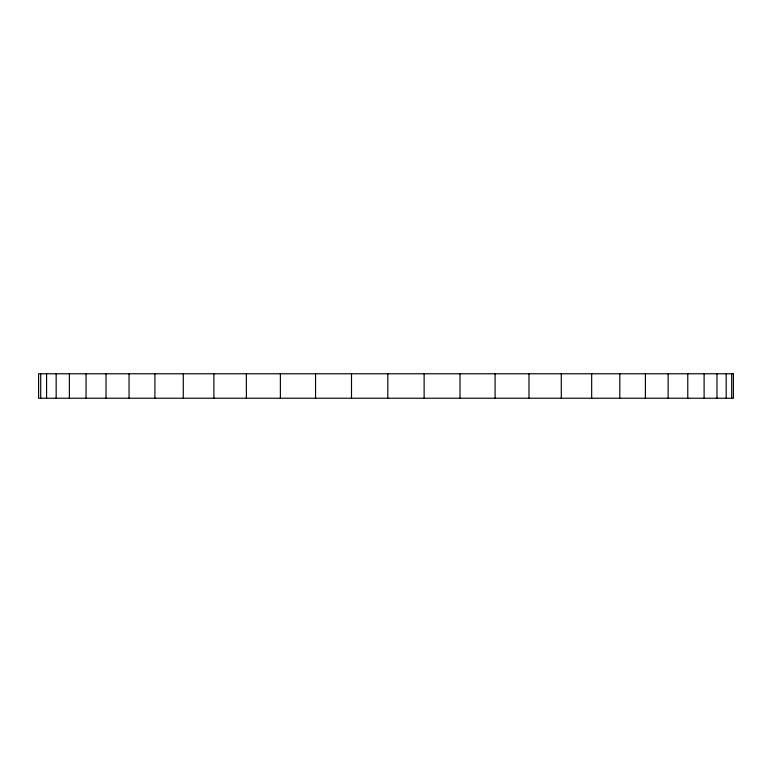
<?xml version="1.0" encoding="UTF-8"?>
<svg xmlns="http://www.w3.org/2000/svg" width="772" height="772" viewBox="0 0 772 772"><rect width="100%" height="100%" fill="white"/><g stroke="black" fill="none" stroke-linecap="round" stroke-linejoin="round"><path stroke-width="1.16" d="M731.692 373.764L731.692 398.236M726.191 373.764L726.191 398.236M716.966 373.764L716.966 398.236M704.112 373.764L704.112 398.236M687.775 373.764L687.775 398.236M668.127 373.764L668.127 398.236M645.392 373.764L645.392 398.236M619.81 373.764L619.81 398.236M591.67 373.764L591.67 398.236M561.283 373.764L561.283 398.236M528.965 373.764L528.965 398.236M495.093 373.764L495.093 398.236M460.015 373.764L460.015 398.236M424.127 373.764L424.127 398.236M387.824 373.764L387.824 398.236M351.501 373.764L351.501 398.236M315.555 373.764L315.555 398.236M280.381 373.764L280.381 398.236M246.364 373.764L246.364 398.236M213.883 373.764L213.883 398.236M183.282 373.764L183.282 398.236M154.902 373.764L154.902 398.236M129.049 373.764L129.049 398.236M106.025 373.764L106.025 398.236M86.059 373.764L86.059 398.236M69.374 373.764L69.374 398.236M56.163 373.764L56.163 398.236M46.571 373.764L46.571 398.236M40.694 373.764L40.694 398.236M733.4 373.764L38.6 373.764L38.6 398.236L733.4 398.236L733.4 373.764"/></g></svg>
